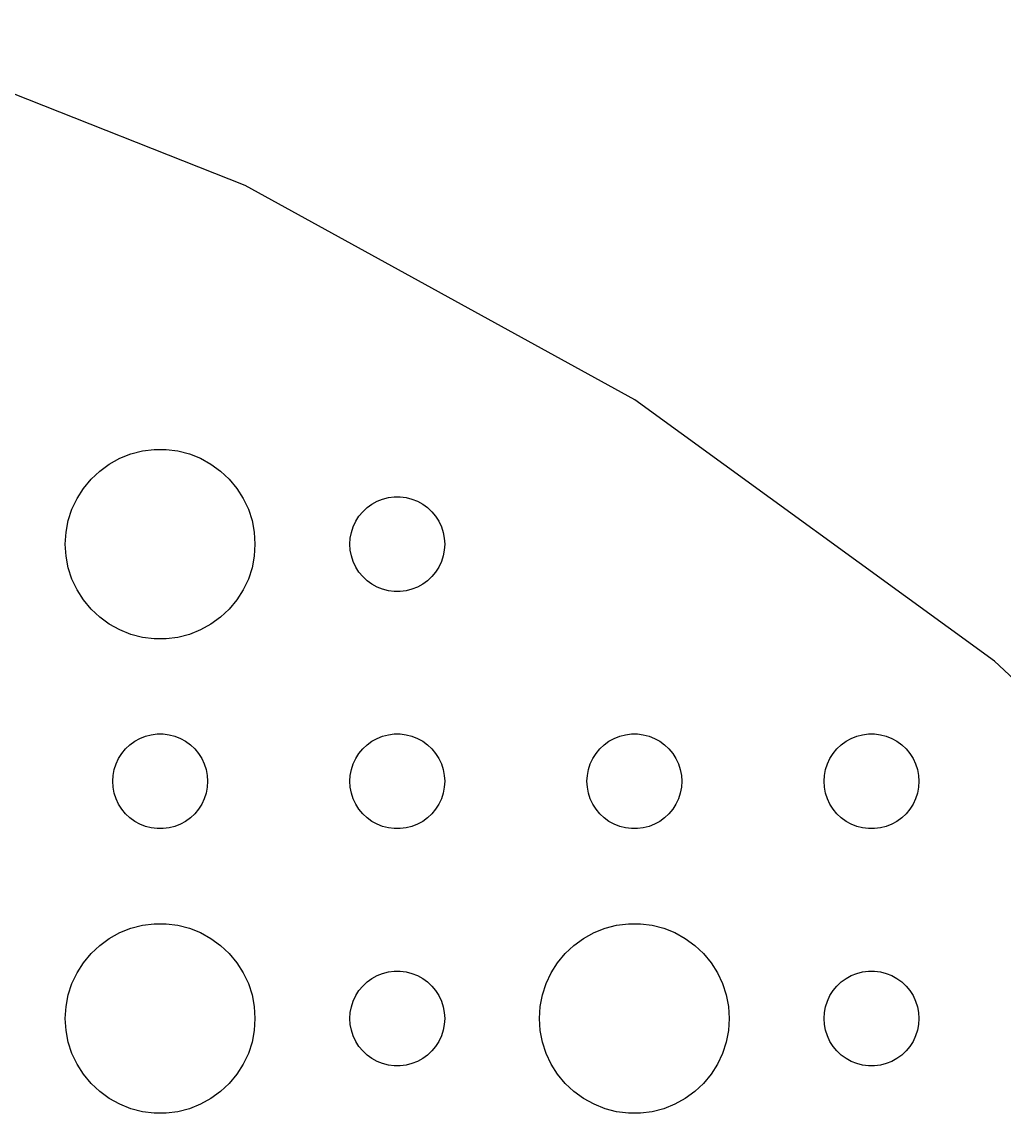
# Model space of a CAD drawing. Header units: metres. Extents: x -112 to 112, y -112 to 112.
# Drawn here: x 40.62 to 71.7, y 72.01 to 106.52 of the extents above; entities that cross this region are included whole.
import ezdxf

# ---------------------------------------------------------------- set-up
doc = ezdxf.new("R2010")
doc.units = ezdxf.units.M

msp = doc.modelspace()

# ---------------------------------------------------------------- linework, layer by layer
for p, q in [((47.6873, 101.341), (34.6099, 106.518)), ((60.0126, 94.5647), (47.6873, 101.341)), ((71.3915, 86.2975), (60.0126, 94.5647)), ((43.7227, 92.7145), (44.0729, 92.8532)), ((44.0729, 92.8532), (44.4379, 92.9469)), ((44.4379, 92.9469), (44.8116, 92.9941)), ((44.8116, 92.9941), (45.1884, 92.9941)), ((45.1884, 92.9941), (45.5621, 92.9469)), ((45.5621, 92.9469), (45.927, 92.8532)), ((45.927, 92.8532), (46.2773, 92.7145)), ((43.0877, 92.3115), (43.3925, 92.533)), ((43.3925, 92.533), (43.7227, 92.7145)), ((46.2773, 92.7145), (46.6075, 92.533)), ((46.6075, 92.533), (46.9123, 92.3115)), ((42.8131, 92.0536), (43.0877, 92.3115)), ((46.9123, 92.3115), (47.1869, 92.0536)), ((42.5729, 91.7634), (42.8131, 92.0536)), ((47.1869, 92.0536), (47.427, 91.7634)), ((42.3711, 91.4453), (42.5729, 91.7634)), ((47.427, 91.7634), (47.6289, 91.4453)), ((52.0365, 91.4266), (52.2189, 91.4734)), ((52.2189, 91.4734), (52.4058, 91.497)), ((52.4058, 91.497), (52.5942, 91.497)), ((52.5942, 91.497), (52.7811, 91.4734)), ((52.7811, 91.4734), (52.9635, 91.4266)), ((42.2107, 91.1044), (42.3711, 91.4453)), ((47.6289, 91.4453), (47.7893, 91.1044)), ((51.4065, 91.0268), (51.5439, 91.1558)), ((51.5439, 91.1558), (51.6963, 91.2665)), ((51.6963, 91.2665), (51.8613, 91.3572)), ((51.8613, 91.3572), (52.0365, 91.4266)), ((52.9635, 91.4266), (53.1387, 91.3572)), ((53.1387, 91.3572), (53.3037, 91.2665)), ((53.3037, 91.2665), (53.4561, 91.1558)), ((53.4561, 91.1558), (53.5934, 91.0268)), ((42.0942, 90.7461), (42.2107, 91.1044)), ((47.7893, 91.1044), (47.9057, 90.7461)), ((51.1855, 90.7226), (51.2865, 90.8817)), ((51.2865, 90.8817), (51.4065, 91.0268)), ((53.5934, 91.0268), (53.7135, 90.8817)), ((53.7135, 90.8817), (53.8145, 90.7226)), ((42.0237, 90.376), (42.0942, 90.7461)), ((47.9057, 90.7461), (47.9763, 90.376)), ((51.0471, 90.373), (51.1053, 90.5522)), ((51.1053, 90.5522), (51.1855, 90.7226)), ((53.8145, 90.7226), (53.8947, 90.5522)), ((53.8947, 90.5522), (53.9529, 90.373)), ((42, 90), (42.0237, 90.376)), ((47.9763, 90.376), (48, 90)), ((51, 90), (51.0118, 90.188)), ((51.0118, 90.188), (51.0471, 90.373)), ((53.9529, 90.373), (53.9882, 90.188)), ((53.9882, 90.188), (54, 90)), ((42.0237, 89.624), (42, 90)), ((48, 90), (47.9763, 89.624)), ((51.0118, 89.812), (51, 90)), ((51.0471, 89.627), (51.0118, 89.812)), ((53.9882, 89.812), (53.9529, 89.627)), ((54, 90), (53.9882, 89.812)), ((42.0942, 89.2539), (42.0237, 89.624)), ((47.9763, 89.624), (47.9057, 89.2539)), ((51.1053, 89.4478), (51.0471, 89.627)), ((51.1855, 89.2774), (51.1053, 89.4478)), ((53.8947, 89.4478), (53.8145, 89.2774)), ((53.9529, 89.627), (53.8947, 89.4478)), ((42.2107, 88.8956), (42.0942, 89.2539)), ((47.9057, 89.2539), (47.7893, 88.8956)), ((51.2865, 89.1183), (51.1855, 89.2774)), ((51.4065, 88.9732), (51.2865, 89.1183)), ((53.7135, 89.1183), (53.5934, 88.9732)), ((53.8145, 89.2774), (53.7135, 89.1183)), ((42.3711, 88.5547), (42.2107, 88.8956)), ((47.7893, 88.8956), (47.6289, 88.5547)), ((51.5439, 88.8442), (51.4065, 88.9732)), ((51.6963, 88.7335), (51.5439, 88.8442)), ((51.8613, 88.6428), (51.6963, 88.7335)), ((53.3037, 88.7335), (53.1387, 88.6428)), ((53.4561, 88.8442), (53.3037, 88.7335)), ((53.5934, 88.9732), (53.4561, 88.8442)), ((42.5729, 88.2366), (42.3711, 88.5547)), ((47.6289, 88.5547), (47.427, 88.2366)), ((52.0365, 88.5734), (51.8613, 88.6428)), ((52.2189, 88.5266), (52.0365, 88.5734)), ((52.4058, 88.503), (52.2189, 88.5266)), ((52.5942, 88.503), (52.4058, 88.503)), ((52.7811, 88.5266), (52.5942, 88.503)), ((52.9635, 88.5734), (52.7811, 88.5266)), ((53.1387, 88.6428), (52.9635, 88.5734)), ((42.8131, 87.9464), (42.5729, 88.2366)), ((47.427, 88.2366), (47.1869, 87.9464)), ((43.0877, 87.6885), (42.8131, 87.9464)), ((43.3925, 87.467), (43.0877, 87.6885)), ((46.9123, 87.6885), (46.6075, 87.467)), ((47.1869, 87.9464), (46.9123, 87.6885)), ((43.7227, 87.2855), (43.3925, 87.467)), ((46.6075, 87.467), (46.2773, 87.2855)), ((44.0729, 87.1468), (43.7227, 87.2855)), ((44.4379, 87.0531), (44.0729, 87.1468)), ((44.8116, 87.0059), (44.4379, 87.0531)), ((45.1884, 87.0059), (44.8116, 87.0059)), ((45.5621, 87.0531), (45.1884, 87.0059)), ((45.927, 87.1468), (45.5621, 87.0531)), ((46.2773, 87.2855), (45.927, 87.1468)), ((81.6445, 76.6693), (71.3915, 86.2975)), ((44.3613, 83.8572), (44.5365, 83.9266)), ((44.5365, 83.9266), (44.7189, 83.9734)), ((44.7189, 83.9734), (44.9058, 83.997)), ((44.9058, 83.997), (45.0942, 83.997)), ((45.0942, 83.997), (45.2811, 83.9734)), ((45.2811, 83.9734), (45.4635, 83.9266)), ((45.4635, 83.9266), (45.6387, 83.8572)), ((51.8613, 83.8572), (52.0365, 83.9266)), ((52.0365, 83.9266), (52.2189, 83.9734)), ((52.2189, 83.9734), (52.4058, 83.997)), ((52.4058, 83.997), (52.5942, 83.997)), ((52.5942, 83.997), (52.7811, 83.9734)), ((52.7811, 83.9734), (52.9635, 83.9266)), ((52.9635, 83.9266), (53.1387, 83.8572)), ((59.3613, 83.8572), (59.5365, 83.9266)), ((59.5365, 83.9266), (59.7189, 83.9734)), ((59.7189, 83.9734), (59.9058, 83.997)), ((59.9058, 83.997), (60.0942, 83.997)), ((60.0942, 83.997), (60.2811, 83.9734)), ((60.2811, 83.9734), (60.4635, 83.9266)), ((60.4635, 83.9266), (60.6387, 83.8572)), ((66.8613, 83.8572), (67.0365, 83.9266)), ((67.0365, 83.9266), (67.2189, 83.9734)), ((67.2189, 83.9734), (67.4058, 83.997)), ((67.4058, 83.997), (67.5942, 83.997)), ((67.5942, 83.997), (67.7811, 83.9734)), ((67.7811, 83.9734), (67.9635, 83.9266)), ((67.9635, 83.9266), (68.1387, 83.8572)), ((43.7865, 83.3817), (43.9065, 83.5268)), ((43.9065, 83.5268), (44.0439, 83.6558)), ((44.0439, 83.6558), (44.1963, 83.7665)), ((44.1963, 83.7665), (44.3613, 83.8572)), ((45.6387, 83.8572), (45.8037, 83.7665)), ((45.8037, 83.7665), (45.9561, 83.6558)), ((45.9561, 83.6558), (46.0934, 83.5268)), ((46.0934, 83.5268), (46.2135, 83.3817)), ((51.2865, 83.3817), (51.4065, 83.5268)), ((51.4065, 83.5268), (51.5439, 83.6558)), ((51.5439, 83.6558), (51.6963, 83.7665)), ((51.6963, 83.7665), (51.8613, 83.8572)), ((53.1387, 83.8572), (53.3037, 83.7665)), ((53.3037, 83.7665), (53.4561, 83.6558)), ((53.4561, 83.6558), (53.5934, 83.5268)), ((53.5934, 83.5268), (53.7135, 83.3817)), ((58.7865, 83.3817), (58.9065, 83.5268)), ((58.9065, 83.5268), (59.0439, 83.6558)), ((59.0439, 83.6558), (59.1963, 83.7665)), ((59.1963, 83.7665), (59.3613, 83.8572)), ((60.6387, 83.8572), (60.8037, 83.7665)), ((60.8037, 83.7665), (60.9561, 83.6558)), ((60.9561, 83.6558), (61.0934, 83.5268)), ((61.0934, 83.5268), (61.2135, 83.3817)), ((66.2865, 83.3817), (66.4065, 83.5268)), ((66.4065, 83.5268), (66.5439, 83.6558)), ((66.5439, 83.6558), (66.6963, 83.7665)), ((66.6963, 83.7665), (66.8613, 83.8572)), ((68.1387, 83.8572), (68.3037, 83.7665)), ((68.3037, 83.7665), (68.4561, 83.6558)), ((68.4561, 83.6558), (68.5934, 83.5268)), ((68.5934, 83.5268), (68.7135, 83.3817)), ((43.6053, 83.0522), (43.6855, 83.2226)), ((43.6855, 83.2226), (43.7865, 83.3817)), ((46.2135, 83.3817), (46.3145, 83.2226)), ((46.3145, 83.2226), (46.3947, 83.0522)), ((51.1053, 83.0522), (51.1855, 83.2226)), ((51.1855, 83.2226), (51.2865, 83.3817)), ((53.7135, 83.3817), (53.8145, 83.2226)), ((53.8145, 83.2226), (53.8947, 83.0522)), ((58.6053, 83.0522), (58.6855, 83.2226)), ((58.6855, 83.2226), (58.7865, 83.3817)), ((61.2135, 83.3817), (61.3145, 83.2226)), ((61.3145, 83.2226), (61.3947, 83.0522)), ((66.1053, 83.0522), (66.1855, 83.2226)), ((66.1855, 83.2226), (66.2865, 83.3817)), ((68.7135, 83.3817), (68.8145, 83.2226)), ((68.8145, 83.2226), (68.8947, 83.0522)), ((43.5118, 82.688), (43.5471, 82.873)), ((43.5471, 82.873), (43.6053, 83.0522)), ((46.3947, 83.0522), (46.4529, 82.873)), ((46.4529, 82.873), (46.4882, 82.688)), ((51.0118, 82.688), (51.0471, 82.873)), ((51.0471, 82.873), (51.1053, 83.0522)), ((53.8947, 83.0522), (53.9529, 82.873)), ((53.9529, 82.873), (53.9882, 82.688)), ((58.5118, 82.688), (58.5471, 82.873)), ((58.5471, 82.873), (58.6053, 83.0522)), ((61.3947, 83.0522), (61.4529, 82.873)), ((61.4529, 82.873), (61.4882, 82.688)), ((66.0118, 82.688), (66.0471, 82.873)), ((66.0471, 82.873), (66.1053, 83.0522)), ((68.8947, 83.0522), (68.9529, 82.873)), ((68.9529, 82.873), (68.9882, 82.688)), ((43.5, 82.5), (43.5118, 82.688)), ((43.5118, 82.312), (43.5, 82.5)), ((46.4882, 82.688), (46.5, 82.5)), ((46.5, 82.5), (46.4882, 82.312)), ((51, 82.5), (51.0118, 82.688)), ((51.0118, 82.312), (51, 82.5)), ((53.9882, 82.688), (54, 82.5)), ((54, 82.5), (53.9882, 82.312)), ((58.5, 82.5), (58.5118, 82.688)), ((58.5118, 82.312), (58.5, 82.5)), ((61.4882, 82.688), (61.5, 82.5)), ((61.5, 82.5), (61.4882, 82.312)), ((66, 82.5), (66.0118, 82.688)), ((66.0118, 82.312), (66, 82.5)), ((68.9882, 82.688), (69, 82.5)), ((69, 82.5), (68.9882, 82.312)), ((43.5471, 82.127), (43.5118, 82.312)), ((46.4882, 82.312), (46.4529, 82.127)), ((51.0471, 82.127), (51.0118, 82.312)), ((53.9882, 82.312), (53.9529, 82.127)), ((58.5471, 82.127), (58.5118, 82.312)), ((61.4882, 82.312), (61.4529, 82.127)), ((66.0471, 82.127), (66.0118, 82.312)), ((68.9882, 82.312), (68.9529, 82.127)), ((43.6053, 81.9478), (43.5471, 82.127)), ((43.6855, 81.7774), (43.6053, 81.9478)), ((46.3947, 81.9478), (46.3145, 81.7774)), ((46.4529, 82.127), (46.3947, 81.9478)), ((51.1053, 81.9478), (51.0471, 82.127)), ((51.1855, 81.7774), (51.1053, 81.9478)), ((53.8947, 81.9478), (53.8145, 81.7774)), ((53.9529, 82.127), (53.8947, 81.9478)), ((58.6053, 81.9478), (58.5471, 82.127)), ((58.6855, 81.7774), (58.6053, 81.9478)), ((61.3947, 81.9478), (61.3145, 81.7774)), ((61.4529, 82.127), (61.3947, 81.9478)), ((66.1053, 81.9478), (66.0471, 82.127)), ((66.1855, 81.7774), (66.1053, 81.9478)), ((68.8947, 81.9478), (68.8145, 81.7774)), ((68.9529, 82.127), (68.8947, 81.9478)), ((43.7865, 81.6183), (43.6855, 81.7774)), ((43.9065, 81.4732), (43.7865, 81.6183)), ((44.0439, 81.3442), (43.9065, 81.4732)), ((46.0934, 81.4732), (45.9561, 81.3442)), ((46.2135, 81.6183), (46.0934, 81.4732)), ((46.3145, 81.7774), (46.2135, 81.6183)), ((51.2865, 81.6183), (51.1855, 81.7774)), ((51.4065, 81.4732), (51.2865, 81.6183)), ((51.5439, 81.3442), (51.4065, 81.4732)), ((53.5934, 81.4732), (53.4561, 81.3442)), ((53.7135, 81.6183), (53.5934, 81.4732)), ((53.8145, 81.7774), (53.7135, 81.6183)), ((58.7865, 81.6183), (58.6855, 81.7774)), ((58.9065, 81.4732), (58.7865, 81.6183)), ((59.0439, 81.3442), (58.9065, 81.4732)), ((61.0934, 81.4732), (60.9561, 81.3442)), ((61.2135, 81.6183), (61.0934, 81.4732)), ((61.3145, 81.7774), (61.2135, 81.6183)), ((66.2865, 81.6183), (66.1855, 81.7774)), ((66.4065, 81.4732), (66.2865, 81.6183)), ((66.5439, 81.3442), (66.4065, 81.4732)), ((68.5934, 81.4732), (68.4561, 81.3442)), ((68.7135, 81.6183), (68.5934, 81.4732)), ((68.8145, 81.7774), (68.7135, 81.6183)), ((44.1963, 81.2335), (44.0439, 81.3442)), ((44.3613, 81.1428), (44.1963, 81.2335)), ((44.5365, 81.0734), (44.3613, 81.1428)), ((45.6387, 81.1428), (45.4635, 81.0734)), ((45.8037, 81.2335), (45.6387, 81.1428)), ((45.9561, 81.3442), (45.8037, 81.2335)), ((51.6963, 81.2335), (51.5439, 81.3442)), ((51.8613, 81.1428), (51.6963, 81.2335)), ((52.0365, 81.0734), (51.8613, 81.1428)), ((53.1387, 81.1428), (52.9635, 81.0734)), ((53.3037, 81.2335), (53.1387, 81.1428)), ((53.4561, 81.3442), (53.3037, 81.2335)), ((59.1963, 81.2335), (59.0439, 81.3442)), ((59.3613, 81.1428), (59.1963, 81.2335)), ((59.5365, 81.0734), (59.3613, 81.1428)), ((60.6387, 81.1428), (60.4635, 81.0734)), ((60.8037, 81.2335), (60.6387, 81.1428)), ((60.9561, 81.3442), (60.8037, 81.2335)), ((66.6963, 81.2335), (66.5439, 81.3442)), ((66.8613, 81.1428), (66.6963, 81.2335)), ((67.0365, 81.0734), (66.8613, 81.1428)), ((68.1387, 81.1428), (67.9635, 81.0734)), ((68.3037, 81.2335), (68.1387, 81.1428)), ((68.4561, 81.3442), (68.3037, 81.2335)), ((44.7189, 81.0266), (44.5365, 81.0734)), ((44.9058, 81.003), (44.7189, 81.0266)), ((45.0942, 81.003), (44.9058, 81.003)), ((45.2811, 81.0266), (45.0942, 81.003)), ((45.4635, 81.0734), (45.2811, 81.0266)), ((52.2189, 81.0266), (52.0365, 81.0734)), ((52.4058, 81.003), (52.2189, 81.0266)), ((52.5942, 81.003), (52.4058, 81.003)), ((52.7811, 81.0266), (52.5942, 81.003)), ((52.9635, 81.0734), (52.7811, 81.0266)), ((59.7189, 81.0266), (59.5365, 81.0734)), ((59.9058, 81.003), (59.7189, 81.0266)), ((60.0942, 81.003), (59.9058, 81.003)), ((60.2811, 81.0266), (60.0942, 81.003)), ((60.4635, 81.0734), (60.2811, 81.0266)), ((67.2189, 81.0266), (67.0365, 81.0734)), ((67.4058, 81.003), (67.2189, 81.0266)), ((67.5942, 81.003), (67.4058, 81.003)), ((67.7811, 81.0266), (67.5942, 81.003)), ((67.9635, 81.0734), (67.7811, 81.0266)), ((43.3925, 77.533), (43.7227, 77.7145)), ((43.7227, 77.7145), (44.0729, 77.8532)), ((44.0729, 77.8532), (44.4379, 77.9469)), ((44.4379, 77.9469), (44.8116, 77.9941)), ((44.8116, 77.9941), (45.1884, 77.9941)), ((45.1884, 77.9941), (45.5621, 77.9469)), ((45.5621, 77.9469), (45.927, 77.8532)), ((45.927, 77.8532), (46.2773, 77.7145)), ((46.2773, 77.7145), (46.6075, 77.533)), ((58.3925, 77.533), (58.7227, 77.7145)), ((58.7227, 77.7145), (59.0729, 77.8532)), ((59.0729, 77.8532), (59.4379, 77.9469)), ((59.4379, 77.9469), (59.8116, 77.9941)), ((59.8116, 77.9941), (60.1884, 77.9941)), ((60.1884, 77.9941), (60.5621, 77.9469)), ((60.5621, 77.9469), (60.927, 77.8532)), ((60.927, 77.8532), (61.2773, 77.7145)), ((61.2773, 77.7145), (61.6075, 77.533)), ((42.8131, 77.0536), (43.0877, 77.3115)), ((43.0877, 77.3115), (43.3925, 77.533)), ((46.6075, 77.533), (46.9123, 77.3115)), ((46.9123, 77.3115), (47.1869, 77.0536)), ((57.8131, 77.0536), (58.0877, 77.3115)), ((58.0877, 77.3115), (58.3925, 77.533)), ((61.6075, 77.533), (61.9123, 77.3115)), ((61.9123, 77.3115), (62.1869, 77.0536)), ((42.5729, 76.7634), (42.8131, 77.0536)), ((47.1869, 77.0536), (47.427, 76.7634)), ((57.5729, 76.7634), (57.8131, 77.0536)), ((62.1869, 77.0536), (62.427, 76.7634)), ((42.3711, 76.4453), (42.5729, 76.7634)), ((47.427, 76.7634), (47.6289, 76.4453)), ((57.3711, 76.4453), (57.5729, 76.7634)), ((62.427, 76.7634), (62.6289, 76.4453)), ((42.2107, 76.1044), (42.3711, 76.4453)), ((47.6289, 76.4453), (47.7893, 76.1044)), ((51.6963, 76.2665), (51.8613, 76.3572)), ((51.8613, 76.3572), (52.0365, 76.4266)), ((52.0365, 76.4266), (52.2189, 76.4734)), ((52.2189, 76.4734), (52.4058, 76.497)), ((52.4058, 76.497), (52.5942, 76.497)), ((52.5942, 76.497), (52.7811, 76.4734)), ((52.7811, 76.4734), (52.9635, 76.4266)), ((52.9635, 76.4266), (53.1387, 76.3572)), ((53.1387, 76.3572), (53.3037, 76.2665)), ((57.2107, 76.1044), (57.3711, 76.4453)), ((62.6289, 76.4453), (62.7893, 76.1044)), ((66.6963, 76.2665), (66.8613, 76.3572)), ((66.8613, 76.3572), (67.0365, 76.4266)), ((67.0365, 76.4266), (67.2189, 76.4734)), ((67.2189, 76.4734), (67.4058, 76.497)), ((67.4058, 76.497), (67.5942, 76.497)), ((67.5942, 76.497), (67.7811, 76.4734)), ((67.7811, 76.4734), (67.9635, 76.4266)), ((67.9635, 76.4266), (68.1387, 76.3572)), ((68.1387, 76.3572), (68.3037, 76.2665)), ((42.0942, 75.7461), (42.2107, 76.1044)), ((47.7893, 76.1044), (47.9057, 75.7461)), ((51.2865, 75.8817), (51.4065, 76.0268)), ((51.4065, 76.0268), (51.5439, 76.1558)), ((51.5439, 76.1558), (51.6963, 76.2665)), ((53.3037, 76.2665), (53.4561, 76.1558)), ((53.4561, 76.1558), (53.5934, 76.0268)), ((53.5934, 76.0268), (53.7135, 75.8817)), ((57.0942, 75.7461), (57.2107, 76.1044)), ((62.7893, 76.1044), (62.9057, 75.7461)), ((66.2865, 75.8817), (66.4065, 76.0268)), ((66.4065, 76.0268), (66.5439, 76.1558)), ((66.5439, 76.1558), (66.6963, 76.2665)), ((68.3037, 76.2665), (68.4561, 76.1558)), ((68.4561, 76.1558), (68.5934, 76.0268)), ((68.5934, 76.0268), (68.7135, 75.8817)), ((42.0237, 75.376), (42.0942, 75.7461)), ((47.9057, 75.7461), (47.9763, 75.376)), ((51.1053, 75.5522), (51.1855, 75.7226)), ((51.1855, 75.7226), (51.2865, 75.8817)), ((53.7135, 75.8817), (53.8145, 75.7226)), ((53.8145, 75.7226), (53.8947, 75.5522)), ((57.0237, 75.376), (57.0942, 75.7461)), ((62.9057, 75.7461), (62.9763, 75.376)), ((66.1053, 75.5522), (66.1855, 75.7226)), ((66.1855, 75.7226), (66.2865, 75.8817)), ((68.7135, 75.8817), (68.8145, 75.7226)), ((68.8145, 75.7226), (68.8947, 75.5522)), ((42, 75), (42.0237, 75.376)), ((47.9763, 75.376), (48, 75)), ((51.0118, 75.188), (51.0471, 75.373)), ((51.0471, 75.373), (51.1053, 75.5522)), ((53.8947, 75.5522), (53.9529, 75.373)), ((53.9529, 75.373), (53.9882, 75.188)), ((57, 75), (57.0237, 75.376)), ((62.9763, 75.376), (63, 75)), ((66.0118, 75.188), (66.0471, 75.373)), ((66.0471, 75.373), (66.1053, 75.5522)), ((68.8947, 75.5522), (68.9529, 75.373)), ((68.9529, 75.373), (68.9882, 75.188)), ((42.0237, 74.624), (42, 75)), ((48, 75), (47.9763, 74.624)), ((51, 75), (51.0118, 75.188)), ((51.0118, 74.812), (51, 75)), ((53.9882, 75.188), (54, 75)), ((54, 75), (53.9882, 74.812)), ((57.0237, 74.624), (57, 75)), ((63, 75), (62.9763, 74.624)), ((66, 75), (66.0118, 75.188)), ((66.0118, 74.812), (66, 75)), ((68.9882, 75.188), (69, 75)), ((69, 75), (68.9882, 74.812)), ((42.0942, 74.2539), (42.0237, 74.624)), ((47.9763, 74.624), (47.9057, 74.2539)), ((51.0471, 74.627), (51.0118, 74.812)), ((51.1053, 74.4478), (51.0471, 74.627)), ((53.9529, 74.627), (53.8947, 74.4478)), ((53.9882, 74.812), (53.9529, 74.627)), ((57.0942, 74.2539), (57.0237, 74.624)), ((62.9763, 74.624), (62.9057, 74.2539)), ((66.0471, 74.627), (66.0118, 74.812)), ((66.1053, 74.4478), (66.0471, 74.627)), ((68.9529, 74.627), (68.8947, 74.4478)), ((68.9882, 74.812), (68.9529, 74.627)), ((42.2107, 73.8956), (42.0942, 74.2539)), ((47.9057, 74.2539), (47.7893, 73.8956)), ((51.1855, 74.2774), (51.1053, 74.4478)), ((51.2865, 74.1183), (51.1855, 74.2774)), ((53.8145, 74.2774), (53.7135, 74.1183)), ((53.8947, 74.4478), (53.8145, 74.2774)), ((57.2107, 73.8956), (57.0942, 74.2539)), ((62.9057, 74.2539), (62.7893, 73.8956)), ((66.1855, 74.2774), (66.1053, 74.4478)), ((66.2865, 74.1183), (66.1855, 74.2774)), ((68.8145, 74.2774), (68.7135, 74.1183)), ((68.8947, 74.4478), (68.8145, 74.2774)), ((42.3711, 73.5547), (42.2107, 73.8956)), ((47.7893, 73.8956), (47.6289, 73.5547)), ((51.4065, 73.9732), (51.2865, 74.1183)), ((51.5439, 73.8442), (51.4065, 73.9732)), ((53.5934, 73.9732), (53.4561, 73.8442)), ((53.7135, 74.1183), (53.5934, 73.9732)), ((57.3711, 73.5547), (57.2107, 73.8956)), ((62.7893, 73.8956), (62.6289, 73.5547)), ((66.4065, 73.9732), (66.2865, 74.1183)), ((66.5439, 73.8442), (66.4065, 73.9732)), ((68.5934, 73.9732), (68.4561, 73.8442)), ((68.7135, 74.1183), (68.5934, 73.9732)), ((42.5729, 73.2366), (42.3711, 73.5547)), ((47.6289, 73.5547), (47.427, 73.2366)), ((51.6963, 73.7335), (51.5439, 73.8442)), ((51.8613, 73.6428), (51.6963, 73.7335)), ((52.0365, 73.5734), (51.8613, 73.6428)), ((52.2189, 73.5266), (52.0365, 73.5734)), ((52.4058, 73.503), (52.2189, 73.5266)), ((52.7811, 73.5266), (52.5942, 73.503)), ((52.9635, 73.5734), (52.7811, 73.5266)), ((53.1387, 73.6428), (52.9635, 73.5734)), ((53.3037, 73.7335), (53.1387, 73.6428)), ((53.4561, 73.8442), (53.3037, 73.7335)), ((57.5729, 73.2366), (57.3711, 73.5547)), ((62.6289, 73.5547), (62.427, 73.2366)), ((66.6963, 73.7335), (66.5439, 73.8442)), ((66.8613, 73.6428), (66.6963, 73.7335)), ((67.0365, 73.5734), (66.8613, 73.6428)), ((67.2189, 73.5266), (67.0365, 73.5734)), ((67.4058, 73.503), (67.2189, 73.5266)), ((67.7811, 73.5266), (67.5942, 73.503)), ((67.9635, 73.5734), (67.7811, 73.5266)), ((68.1387, 73.6428), (67.9635, 73.5734)), ((68.3037, 73.7335), (68.1387, 73.6428)), ((68.4561, 73.8442), (68.3037, 73.7335)), ((42.8131, 72.9464), (42.5729, 73.2366)), ((47.427, 73.2366), (47.1869, 72.9464)), ((52.5942, 73.503), (52.4058, 73.503)), ((57.8131, 72.9464), (57.5729, 73.2366)), ((62.427, 73.2366), (62.1869, 72.9464)), ((67.5942, 73.503), (67.4058, 73.503)), ((43.0877, 72.6885), (42.8131, 72.9464)), ((47.1869, 72.9464), (46.9123, 72.6885)), ((58.0877, 72.6885), (57.8131, 72.9464)), ((62.1869, 72.9464), (61.9123, 72.6885)), ((43.3925, 72.467), (43.0877, 72.6885)), ((46.9123, 72.6885), (46.6075, 72.467)), ((58.3925, 72.467), (58.0877, 72.6885)), ((61.9123, 72.6885), (61.6075, 72.467)), ((43.7227, 72.2855), (43.3925, 72.467)), ((44.0729, 72.1468), (43.7227, 72.2855)), ((44.4379, 72.0531), (44.0729, 72.1468)), ((45.927, 72.1468), (45.5621, 72.0531)), ((46.2773, 72.2855), (45.927, 72.1468)), ((46.6075, 72.467), (46.2773, 72.2855)), ((58.7227, 72.2855), (58.3925, 72.467)), ((59.0729, 72.1468), (58.7227, 72.2855)), ((59.4379, 72.0531), (59.0729, 72.1468)), ((60.927, 72.1468), (60.5621, 72.0531)), ((61.2773, 72.2855), (60.927, 72.1468)), ((61.6075, 72.467), (61.2773, 72.2855)), ((44.8116, 72.0059), (44.4379, 72.0531)), ((45.1884, 72.0059), (44.8116, 72.0059)), ((45.5621, 72.0531), (45.1884, 72.0059)), ((59.8116, 72.0059), (59.4379, 72.0531)), ((60.1884, 72.0059), (59.8116, 72.0059)), ((60.5621, 72.0531), (60.1884, 72.0059))]:
    msp.add_line(p, q)

doc.saveas('drawing.dxf')
